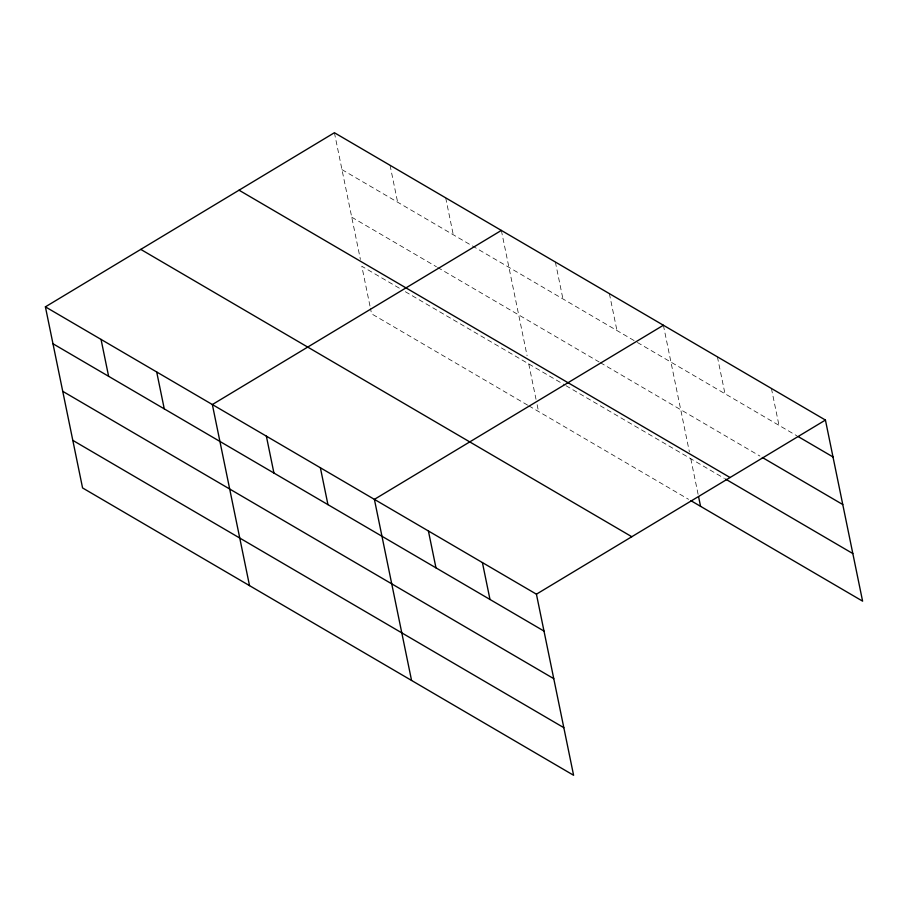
<?xml version="1.0" encoding="UTF-8"?>
<svg xmlns="http://www.w3.org/2000/svg" width="908" height="908" viewBox="0 0 908 908"><rect width="100%" height="100%" fill="white"/><g stroke="black" fill="none" stroke-linecap="round" stroke-linejoin="round"><path stroke-width="0.68" stroke-dasharray="4.54 3.41" d="M341.976 169.626L636.156 341.771M637.359 342.464L796.997 435.885M351.748 217.205L436.43 266.759M437.633 267.474L599.11 361.963M600.313 362.655L759.951 456.077M399.304 288.177L361.804 266.237L370.18 307.017M405.354 291.718L564.765 384.992M565.968 385.696L724.402 478.414M527.639 405.138L371.576 313.816L370.453 308.38M528.842 405.842L688.559 499.309M771.414 388.454L778.985 425.353M717.399 356.844L724.981 393.743M663.385 325.246L689.399 451.934M690.795 458.744L698.331 495.45M609.381 293.636L616.952 330.523M555.367 262.026L562.937 298.925M501.352 230.428L527.083 355.754M528.751 363.926L536.015 399.27M537.127 404.707L538.523 411.506M445.703 197.865L453.274 234.752M390.054 165.301L397.625 202.189M334.405 132.727L360.408 259.427"/><path stroke-width="1.36" d="M45.4 306.847L536.424 594.184L573.595 775.273L82.571 487.936L45.4 306.847L334.405 132.727L825.429 420.064L862.6 601.153L690.954 500.705M501.352 230.428L212.347 404.548L249.518 585.626M663.385 325.246L374.391 499.366L411.562 680.444M536.424 594.184L825.429 420.064M798.189 436.589L832.999 456.951M762.345 457.484L842.772 504.542M239.031 190.192L730.055 477.517M725.606 479.118L852.828 553.562M140.774 249.394L631.798 536.719M52.97 343.746L543.994 631.071M62.743 391.325L553.766 678.662M72.799 440.357L563.834 727.683M698.604 496.812L700.556 506.324M482.409 562.574L489.991 599.473M428.406 530.964L435.976 567.863M320.376 467.756L327.947 504.644M266.362 436.146L273.932 473.045M156.698 371.985L164.269 408.872M101.049 339.422L108.62 376.309"/></g></svg>
